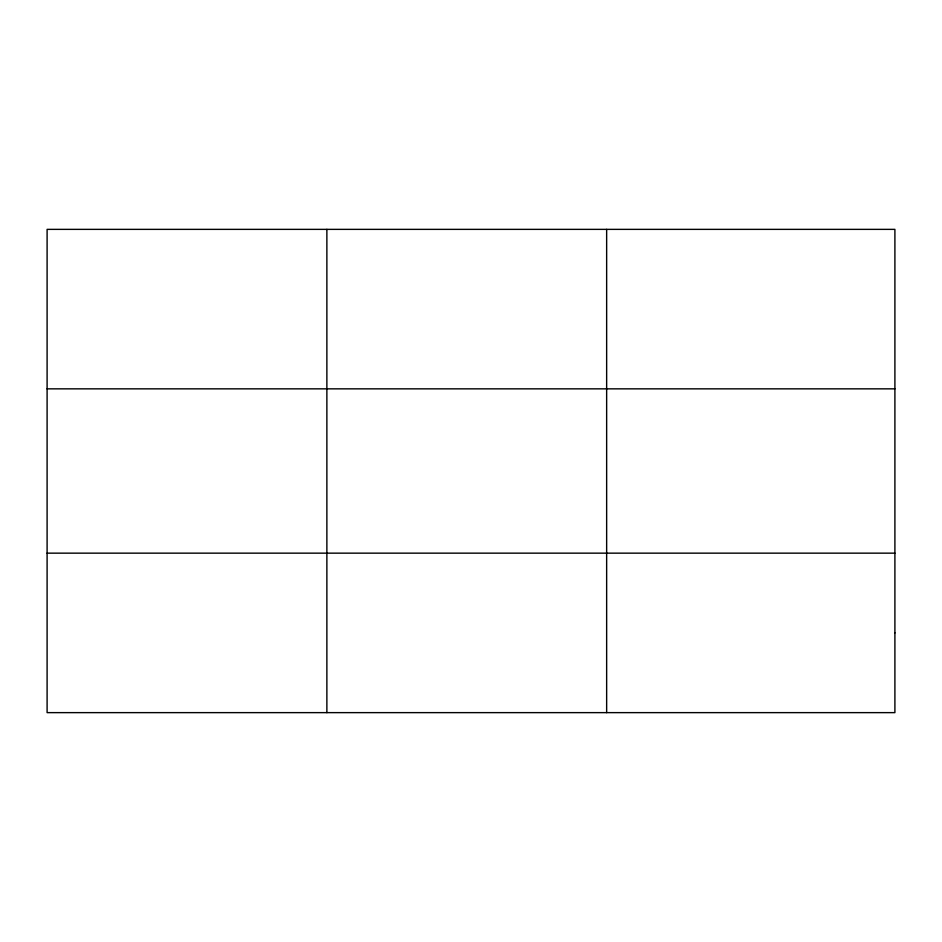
<?xml version="1.0" encoding="UTF-8"?>
<svg xmlns="http://www.w3.org/2000/svg" width="942" height="942" viewBox="0 0 942 942"><rect width="100%" height="100%" fill="white"/><g stroke="black" fill="none" stroke-linecap="round" stroke-linejoin="round"><path stroke-width="1.41" d="M326.874 712.635L326.874 229.365M606.648 712.635L606.648 229.365M47.1 388.846L894.9 388.846M47.1 553.154L894.9 553.154M894.9 632.894L894.9 712.635L47.1 712.635L47.1 229.365L894.9 229.365L894.9 632.894"/></g></svg>
